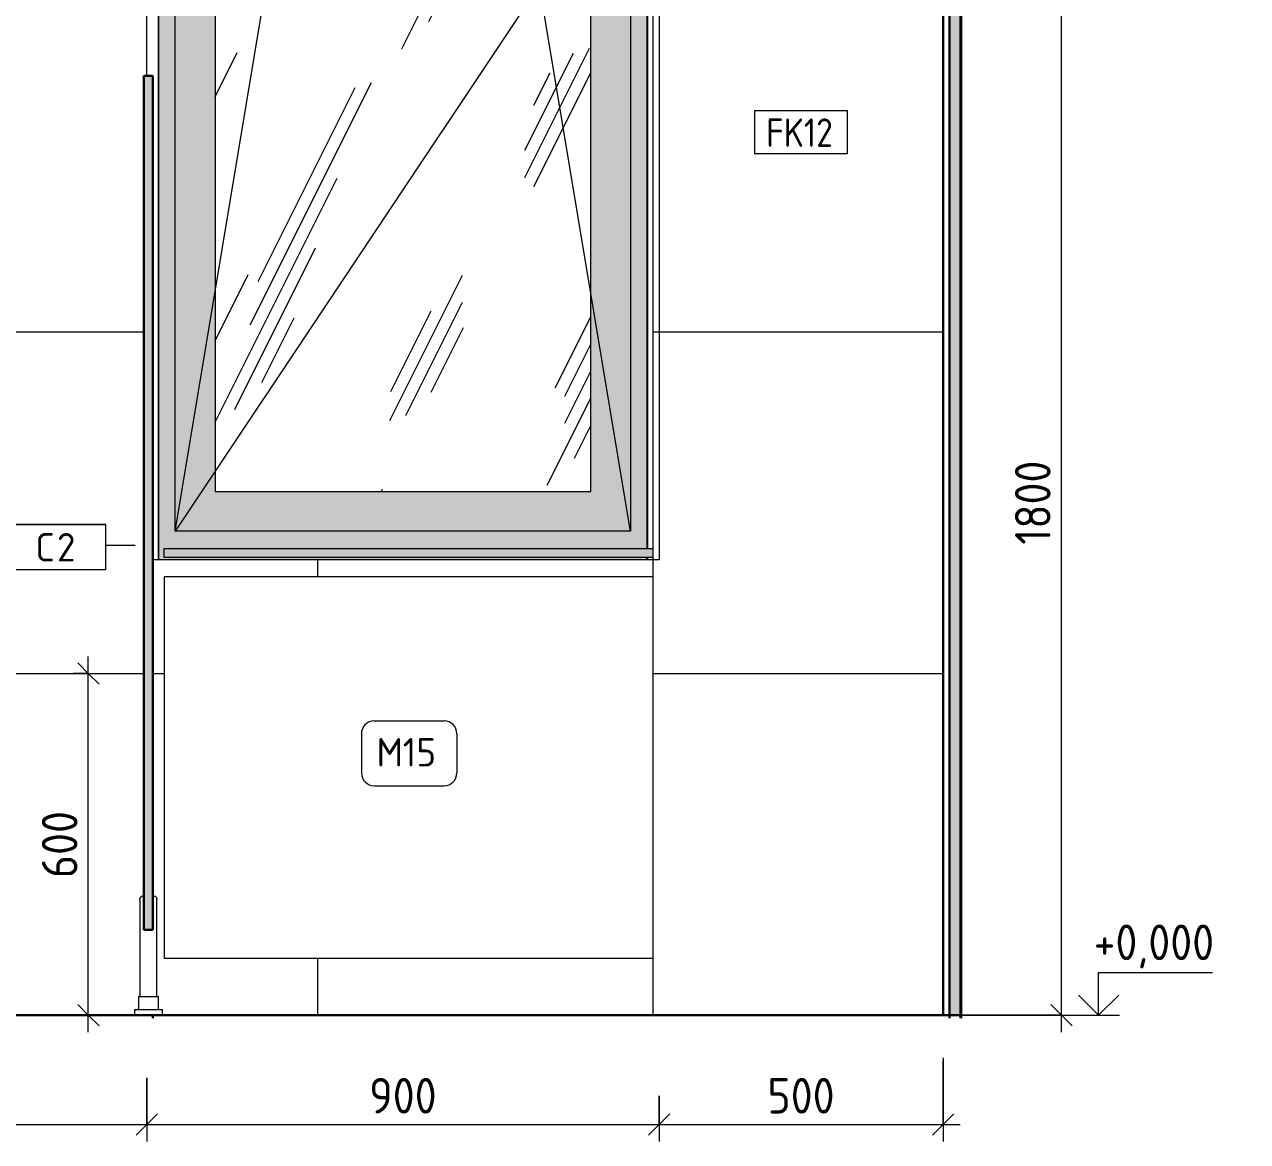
# Model space of a CAD drawing. Header units: millimetres. Extents: x 0 to 98412, y -2706 to 7916.
# Drawn here: x 83025 to 85173, y -222 to 1740 of the extents above; entities that cross this region are included whole.
import ezdxf

# ---------------------------------------------------------------- set-up
doc = ezdxf.new("R2010")
doc.units = ezdxf.units.MM
for name, color, linetype, lineweight in [('A-ANNO-DIMS', 7, 'Continuous', 9), ('A-ANNO-DIMS-25', 7, 'Continuous', 9), ('A-GENM', 7, 'Continuous', 9), ('A-GENM-1', 7, 'Continuous', 30), ('A-GENM-IDEN', 7, 'Continuous', 9), ('A-GLAZ', 7, 'Continuous', 9), ('A-WALL-IDEN', 7, 'Continuous', 9), ('A-WALL-PATT', 7, 'Continuous', 9), ('G-ANNO-DIMS', 7, 'Continuous', 9), ('G-ANNO-DIMS-1', 7, 'Continuous', 20), ('I-WALL', 7, 'Continuous', 9), ('Знаки', 7, 'Continuous', 9), ('Марки для знаков', 7, 'Continuous', 9)]:
    doc.layers.add(name, color=color, linetype=linetype, lineweight=lineweight)
for name, color, linetype, lineweight, true_color in [('A-FLOR-FNSH-2', 7, 'Continuous', 30, 0x3c3c3c), ('A-WALL-4', 7, 'Continuous', 30, 0x3c3c3c), ('A-WALL-5', 7, 'Continuous', 40, 0x3c3c3c), ('A-WALL-FNSH-3', 7, 'Continuous', 30, 0x3c3c3c), ('I-WALL-1', 7, 'Continuous', 9, 0x787878)]:
    doc.layers.add(name, color=color, linetype=linetype, lineweight=lineweight, true_color=true_color)
doc.styles.add('GOST Common_1', font='GOST_Common.ttf', dxfattribs={"height": 50})
doc.styles.add('GOST Common_2', font='GOST_Common.ttf', dxfattribs={"width": 0.9, "height": 50})
doc.styles.add('ISOCPEUR_1', font='isocpeur.ttf', dxfattribs={"width": 0.9, "height": 62.5})
doc.dimstyles.new('ISO-2_5_0_9К_БОЛЬШОЙ', dxfattribs={"dimscale": 304.8, "dimtxt": 62.248823, "dimasz": 0.123031, "dimexe": 0.098425, "dimexo": 0.246063, "dimgap": 0, "dimtad": 1, "dimdec": 0, "dimrnd": 10, "dimzin": 0, "dimdsep": 46, "dimtxsty": 'ISOCPEUR_1', "dimblk1": 'OBLIQUE', "dimblk2": 'OBLIQUE', "dimsah": 1, "dimcen": 0.09, "dimdle": 0.098425, "dimazin": 0, "dimtfac": 1, "dimtdec": 4, "dimtix": 1, "dimtmove": 0, "dimatfit": 3, "dimfxl": 1, "dimtvp": 1, "dimtolj": 1, "dimtzin": 0, "dimarcsym": 2})
doc.dimstyles.new('ISO-2_5_0_9К_БОЛЬШОЙ_округление', dxfattribs={"dimscale": 304.8, "dimtxt": 62.248823, "dimasz": 0.123031, "dimexe": 0.098425, "dimexo": 0, "dimgap": 0, "dimtad": 1, "dimdec": 0, "dimrnd": 10, "dimzin": 0, "dimdsep": 46, "dimtxsty": 'ISOCPEUR_1', "dimblk1": 'OBLIQUE', "dimblk2": 'OBLIQUE', "dimsah": 1, "dimcen": 0.09, "dimdle": 0.098425, "dimazin": 0, "dimtfac": 1, "dimtdec": 4, "dimtix": 1, "dimtmove": 0, "dimatfit": 3, "dimfxl": 1, "dimtvp": 1, "dimtolj": 1, "dimtzin": 0, "dimarcsym": 2})

# ---------------------------------------------------------------- blocks, each defined once
blk = doc.blocks.new('120_Окно_СКБ_1Ст - 120_Окно_СКБ_1Ст 900х2500_h_-20664874-Развертка 1_13-3')
at = {"layer": 'A-GLAZ'}
h = blk.add_hatch(color=256, dxfattribs=at)
h.paths.add_polyline_path([(-66537.3, 800), (-66181, 800), (-66181, 804), (-67029, 804), (-67029, 820), (-66181, 820), (-66181, 3280), (-67038.6, 3280), (-67038.6, 3300), (-67039, 3300), (-67039, 800), (-66537.4, 800)])
h.paths.add_polyline_path([(-66210, 850), (-67010, 850), (-67010, 3250), (-66210, 3250), (-66210, 920)])
h = blk.add_hatch(color=256, dxfattribs=at)
h.paths.add_polyline_path([(-67010, 850), (-66210, 850), (-66210, 3250), (-67010, 3250), (-67010, 966)])
h.paths.add_polyline_path([(-66490.6, 920), (-66940, 920), (-66940, 3180), (-66280, 3180), (-66280, 920), (-66318.4, 920)])
h.paths.add_polyline_path([(-66245, 1940.5), (-66254, 1940.8), (-66254.9, 1941.3), (-66255, 1941.6), (-66256.2, 2023.8), (-66257.1, 2025), (-66258.5, 2028.4), (-66259, 2032), (-66259, 2068), (-66258.5, 2071.6), (-66257.1, 2075), (-66254.9, 2077.9), (-66252, 2080.1), (-66248.6, 2081.5), (-66245, 2082), (-66241.4, 2081.5), (-66238, 2080.1), (-66235.1, 2077.9), (-66232.5, 2074), (-66231.5, 2071.6), (-66231, 2068), (-66231, 2032), (-66231.5, 2028.4), (-66232.9, 2025), (-66233.9, 2023.6), (-66234.3, 2000.4), (-66235.1, 1941.3), (-66236.1, 1940.7), (-66238, 1940.5), (-66244.6, 1940.5)])
h = blk.add_hatch(dxfattribs=at)
h.set_pattern_fill('FP_27', color=256, style=0, pattern_type=2)
h.set_pattern_definition([(63.435, (-66946.5, 31.75), (-255.58, 766.75), [317.5, -190.5, 317.5, -190.5, -403.9]), (63.435, (-66946.5, 31.75), (-255.58, 766.75), [-1016, 127, -276.9]), (63.435, (-66962.36, 47.6), (-255.58, 766.75), [254, -317.5, 190.5, -190.5, -467.4]), (63.435, (-66962.36, 47.6), (-255.58, 766.75), [-952.5, 222.25, -245.15]), (63.435, (-66962.36, 95.25), (-255.58, 766.75), [190.5, -381, 127, -190.5, -530.9]), (63.435, (-66962.36, 95.25), (-255.58, 766.75), [-889, 285.75, -245.15]), (63.435, (-66914.74, 47.6), (-255.58, 766.75), [190.5, -381, 158.75, -6404.65]), (63.435, (-66867.1, 95.25), (-255.58, 766.75), [95.25, -476.25, 63.5, -6499.9]), (63.435, (-66946.5, 174.6), (-255.58, 766.75), [63.5, -476.25, 63.5, -254, -562.65]), (63.435, (-66946.5, 174.6), (-255.58, 766.75), [-857.25, 158.75, -403.9]), (63.435, (-66660.74, 127), (-255.58, 766.75), [317.5, -476.25, 381, -251.5]), (63.435, (-66660.74, 79.4), (-255.58, 766.75), [444.5, -317.5, 476.25, -188]), (63.435, (-66629, 95.25), (-255.58, 766.75), [508, -254, 381, -276.9]), (63.435, (-66581.36, 142.9), (-255.58, 766.75), [317.5, -444.5, 254, -403.9]), (63.435, (-66629, 238.1), (-255.58, 766.75), [158.75, -635, 190.5, -435.65]), (63.435, (-66533.74, 190.5), (-255.58, 766.75), [127, -635, 127, -530.9])])
h.paths.add_polyline_path([(-66940, 920), (-66280, 920), (-66280, 3180), (-66940, 3180), (-66940, 966)])
for p, q in [((-67060, 1650), (-67060, 3300)), ((-66160, 3300), (-66160, 800)), ((-67010, 850), (-67010, 3250)), ((-67010, 850), (-66610, 3250)), ((-66210, 850), (-66610, 3250)), ((-66210, 3250), (-66210, 850)), ((-66940, 3180), (-66940, 920)), ((-66280, 920), (-66280, 3180)), ((-66255.5, 1981.7), (-67010, 850)), ((-66940, 920), (-66280, 920)), ((-66210, 850), (-67010, 850)), ((-66160, 800), (-67049, 800))]:
    blk.add_line(p, q, dxfattribs=at)
blk = doc.blocks.new('131_Сантехническая перегородка_Дверь_сдвиг_ - СД-1-30823593-Развертка 1_13-3')
at = {"layer": 'A-GENM'}
blk.add_hatch(color=256, dxfattribs=at).paths.add_polyline_path([(-67065, 150), (-67049, 150), (-67049, 1650), (-67065, 1650), (-67065, 176.8)])
for p, q in [((-67072.1, 202.9), (-67072.1, 32.9)), ((-67041.9, 32.9), (-67041.9, 202.9)), ((-67074.6, 32.9), (-67074.6, 10)), ((-67074.6, 32.9), (-67057, 32.9)), ((-67057, 32.9), (-67039.4, 32.9)), ((-67039.4, 10), (-67039.4, 32.9)), ((-67081.6, 10), (-67081.6, 0)), ((-67081.6, 10), (-67057, 10)), ((-67057, 10), (-67032.4, 10)), ((-67032.4, 0), (-67032.4, 10))]:
    blk.add_line(p, q, dxfattribs=at)
at = {"layer": 'A-GENM', "flags": 128}
for points in [[(-67072.1, 202.9), (-67072.1, 203.2), (-67072, 203.5), (-67072, 203.8), (-67072, 204.1), (-67071.9, 204.3), (-67071.9, 204.6), (-67071.8, 204.9), (-67071.7, 205.2), (-67071.6, 205.4), (-67071.5, 205.7), (-67071.4, 205.9), (-67071.3, 206.2), (-67071.1, 206.4), (-67071, 206.7), (-67070.8, 206.9), (-67070.7, 207.2), (-67070.5, 207.4), (-67070.3, 207.6), (-67070.1, 207.8), (-67069.9, 208), (-67069.7, 208.2), (-67069.5, 208.4), (-67069.3, 208.6), (-67069.1, 208.7), (-67068.8, 208.9), (-67068.6, 209), (-67068.3, 209.2), (-67068.1, 209.3), (-67067.8, 209.4), (-67067.6, 209.5), (-67067.3, 209.6), (-67067, 209.7), (-67066.8, 209.8), (-67066.5, 209.8), (-67066.2, 209.9), (-67065.9, 209.9), (-67065.6, 210), (-67065.4, 210), (-67065.1, 210), (-67065, 210)], [(-67049, 210), (-67048.7, 210), (-67048.4, 210), (-67048.2, 209.9), (-67047.9, 209.9), (-67047.6, 209.9), (-67047.3, 209.8), (-67047, 209.7), (-67046.8, 209.6), (-67046.5, 209.5), (-67046.2, 209.4), (-67046, 209.3), (-67045.7, 209.2), (-67045.5, 209.1), (-67045.2, 208.9), (-67045, 208.8), (-67044.8, 208.6), (-67044.6, 208.4), (-67044.3, 208.2), (-67044.1, 208.1), (-67043.9, 207.9), (-67043.7, 207.6), (-67043.6, 207.4), (-67043.4, 207.2), (-67043.2, 207), (-67043, 206.7), (-67042.9, 206.5), (-67042.8, 206.3), (-67042.6, 206), (-67042.5, 205.8), (-67042.4, 205.5), (-67042.3, 205.2), (-67042.2, 205), (-67042.2, 204.7), (-67042.1, 204.4), (-67042, 204.1), (-67042, 203.9), (-67042, 203.6), (-67041.9, 203.3), (-67041.9, 203), (-67041.9, 202.9)]]:
    blk.add_lwpolyline(points, dxfattribs=at)
at = {"layer": 'A-GENM-1'}
for p, q in [((-67049, 1650), (-67065, 1650)), ((-67065, 1650), (-67065, 150)), ((-67049, 150), (-67049, 1650)), ((-67065, 150), (-67049, 150))]:
    blk.add_line(p, q, dxfattribs=at)
blk = doc.blocks.new('Зашивка радиатора_ СУ - Зашивка радиатора  М15-33170478-Развертка 1_13-3')
at = {"layer": 'Знаки'}
blk.add_hatch(color=256, dxfattribs=at).paths.add_polyline_path([(-66576.8, 804), (-66171, 804), (-66171, 820), (-67029, 820), (-67029, 804), (-66619.8, 804)])
for p, q in [((-67029, 820), (-66171, 820)), ((-67029, 804), (-67029, 820)), ((-66171, 804), (-67029, 804)), ((-67029, 770), (-67029, 100)), ((-66171, 770), (-67029, 770)), ((-67029, 100), (-66171, 100))]:
    blk.add_line(p, q, dxfattribs=at)
blk = doc.blocks.new('Высотные отметки - Стрелка_Верх-17668718-Развертка 1_13-3')
at = {"layer": 'G-ANNO-DIMS'}
for p, q in [((-65244.2, 3475), (-65044.2, 3475)), ((-65244.2, 3400), (-65244.2, 3475)), ((-65282.1, 3400), (-65207.1, 3400))]:
    blk.add_line(p, q, dxfattribs=at)
at = {"layer": 'G-ANNO-DIMS-1'}
for q in [(-65279.5, 3435.4), (-65208.8, 3435.4)]:
    blk.add_line((-65244.2, 3400), q, dxfattribs=at)
blk = doc.blocks.new('DIMBLOCK44-Развертка 1_13-3')
at = {"layer": 'A-ANNO-DIMS-25'}
for p, q in [((83137.2, -30), (83137.2, 630)), ((83110.7, 600), (83167.2, 600)), ((83137.2, 600), (83110.7, 600)), ((83250.7, 0), (83107.2, 0)), ((83137.2, 0), (83250.7, 0))]:
    blk.add_line(p, q, dxfattribs=at)
at = {"layer": 'A-ANNO-DIMS-25', "lineweight": 20}
for p, q in [((83137.2, 600), (83118.5, 618.8)), ((83137.2, 600), (83156, 581.3)), ((83137.2, 0), (83118.5, 18.8)), ((83137.2, 0), (83156, -18.8))]:
    blk.add_line(p, q, dxfattribs=at)
at = {"layer": 'A-ANNO-DIMS-25', "color": 0, "insert": (83055.6, 240.7), "char_height": 62.5, "width": 142.215, "attachment_point": 1, "rotation": 90, "line_spacing_factor": 1.149209, "style": 'ISOCPEUR_1'}
blk.add_mtext('600', dxfattribs=at)
blk = doc.blocks.new('_Oblique')
at = {"color": 0, "linetype": 'ByBlock', "lineweight": -2}
blk.add_line((-0.5, -0.5), (0.5, 0.5), dxfattribs=at)
blk = doc.blocks.new('DIMBLOCK45-Развертка 1_13-3')
at = {"layer": 'A-ANNO-DIMS-25', "lineweight": 20}
for p, q in [((84846.6, 1800), (84827.8, 1818.8)), ((84846.6, 1800), (84865.3, 1781.2)), ((84846.6, 0), (84827.8, 18.8)), ((84846.6, 0), (84865.3, -18.8))]:
    blk.add_line(p, q, dxfattribs=at)
at = {"layer": 'A-ANNO-DIMS-25'}
for p, q in [((84637.2, 1800), (84876.6, 1800)), ((84846.6, 1800), (84637.2, 1800)), ((84846.6, -30), (84846.6, 1800)), ((84649.7, 0), (84876.6, 0)), ((84846.6, 0), (84649.7, 0))]:
    blk.add_line(p, q, dxfattribs=at)
at = {"layer": 'A-ANNO-DIMS-25', "color": 0, "insert": (84764.9, 826.4), "char_height": 62.5, "width": 176.691, "attachment_point": 1, "rotation": 90, "line_spacing_factor": 1.149209, "style": 'ISOCPEUR_1'}
blk.add_mtext('1800', dxfattribs=at)
blk = doc.blocks.new('Mark Reiling - Mark Reiling-26174330-Развертка 1_13-3')
at = {"layer": 'A-GENM-IDEN'}
for p, q in [((-67305.3, 861.9), (-67305.3, 783.1)), ((-67305.3, 861.9), (-67131.8, 861.9)), ((-67131.8, 861.9), (-67305.3, 861.9)), ((-67305.3, 861.9), (-67305.3, 783.1)), ((-67131.8, 783.1), (-67131.8, 861.9)), ((-67131.8, 783.1), (-67131.8, 861.9)), ((-67305.3, 783.1), (-67131.8, 783.1)), ((-67305.3, 783.1), (-67131.8, 783.1))]:
    blk.add_line(p, q, dxfattribs=at)
blk = doc.blocks.new('DIMBLOCK47-Развертка 1_13-3')
at = {"layer": 'A-ANNO-DIMS-25'}
for p, q in [((81945.7, -75), (81945.7, -222)), ((81945.7, -192), (81945.7, -80)), ((83239.7, -110), (83239.7, -222)), ((83239.7, -192), (83239.7, -110)), ((81915.7, -192), (83239.7, -192))]:
    blk.add_line(p, q, dxfattribs=at)
at = {"layer": 'A-ANNO-DIMS-25', "lineweight": 20}
for p, q in [((81945.7, -192), (81927, -210.7)), ((81945.7, -192), (81964.5, -173.2)), ((83239.7, -192), (83221, -210.7)), ((83239.7, -192), (83258.5, -173.2))]:
    blk.add_line(p, q, dxfattribs=at)
at = {"layer": 'A-ANNO-DIMS-25', "color": 0, "insert": (82519.1, -110.3), "char_height": 62.5, "width": 176.691, "attachment_point": 1, "line_spacing_factor": 1.149209, "style": 'ISOCPEUR_1'}
blk.add_mtext('1290', dxfattribs=at)
blk = doc.blocks.new('DIMBLOCK48-Развертка 1_13-3')
at = {"layer": 'A-ANNO-DIMS-25'}
for p, q in [((83239.7, -110), (83239.7, -222)), ((83239.7, -192), (83239.7, -110)), ((84139.7, -141.5), (84139.7, -222)), ((84139.7, -192), (84139.7, -141.5)), ((83239.7, -192), (84139.7, -192))]:
    blk.add_line(p, q, dxfattribs=at)
at = {"layer": 'A-ANNO-DIMS-25', "lineweight": 20}
for p, q in [((83239.7, -192), (83221, -210.7)), ((83239.7, -192), (83258.5, -173.2)), ((84139.7, -192), (84121, -210.7)), ((84139.7, -192), (84158.5, -173.2))]:
    blk.add_line(p, q, dxfattribs=at)
at = {"layer": 'A-ANNO-DIMS-25', "color": 0, "insert": (83630.5, -110.3), "char_height": 62.5, "width": 142.215, "attachment_point": 1, "line_spacing_factor": 1.149209, "style": 'ISOCPEUR_1'}
blk.add_mtext('900', dxfattribs=at)
blk = doc.blocks.new('DIMBLOCK49-Развертка 1_13-3')
at = {"layer": 'A-ANNO-DIMS-25'}
for p, q in [((84638.7, -75), (84638.7, -222)), ((84638.7, -192), (84638.7, -80)), ((84139.7, -141.5), (84139.7, -222)), ((84139.7, -192), (84139.7, -141.5)), ((84139.7, -192), (84668.7, -192))]:
    blk.add_line(p, q, dxfattribs=at)
at = {"layer": 'A-ANNO-DIMS-25', "lineweight": 20}
for p, q in [((84139.7, -192), (84121, -210.7)), ((84139.7, -192), (84158.5, -173.2)), ((84638.7, -192), (84620, -210.7)), ((84638.7, -192), (84657.5, -173.2))]:
    blk.add_line(p, q, dxfattribs=at)
at = {"layer": 'A-ANNO-DIMS-25', "color": 0, "insert": (84330, -110.3), "char_height": 62.5, "width": 142.215, "attachment_point": 1, "line_spacing_factor": 1.149209, "style": 'ISOCPEUR_1'}
blk.add_mtext('500', dxfattribs=at)
blk = doc.blocks.new('М_стена_0001 - Типоразмер_без рамки-25382661-Развертка 1_13-3')
at = {"layer": 'A-WALL-IDEN'}
for p, q in [((-67629.2, 2638.1), (-67792.5, 2638.1)), ((-67792.5, 2638.1), (-67792.5, 2563.1)), ((-67629.2, 2563.1), (-67629.2, 2638.1)), ((-67792.5, 2563.1), (-67629.2, 2563.1))]:
    blk.add_line(p, q, dxfattribs=at)
blk = doc.blocks.new('Марка_Знаки - В прямоуг_Наименование краткое-30718135-Развертка 1_13-3')
at = {"layer": 'Марки для знаков'}
for p, q in [((-67740.4, 516.9), (-67617.6, 516.9)), ((-67762.9, 494.4), (-67762.9, 425.4)), ((-67595.1, 494.4), (-67595.1, 425.6)), ((-67740.5, 403.1), (-67617.6, 403.1))]:
    blk.add_line(p, q, dxfattribs=at)
for centre, radius, start, end in [((-67740.4, 494.4), 22.5, 90, 180), ((-67617.6, 494.4), 22.5, 0, 90), ((-67740.5, 425.4), 22.3, 180, 270), ((-67617.6, 425.6), 22.5, 270, 0)]:
    blk.add_arc(centre, radius, start, end, dxfattribs=at)

msp = doc.modelspace()

# ---------------------------------------------------------------- hatches: boundary and pattern name
at = {"layer": 'A-WALL-PATT'}
h = msp.add_hatch(dxfattribs=at)
h.set_pattern_fill('FP_30', color=256, style=0, pattern_type=2)
h.set_pattern_definition([(90, (84739.74, 0), (-600, 4e-14), []), (180, (84739.74, 0), (-7e-14, -600), [])])
h.paths.add_polyline_path([(83809.1, 0), (84128.7, 0), (84128.7, 100), (83270.7, 100), (83270.7, 770), (84128.7, 770), (84128.7, 800), (83250.7, 800), (83250.8, 210), (83255, 208.4), (83255.9, 207.6), (83257.2, 205.7), (83257.8, 202.9), (83257.8, 32.9), (83260.3, 32.9), (83260.3, 10), (83267.3, 10), (83267.3, 0), (83725.8, 0)])
h.paths.add_polyline_path([(82948, 0), (83218.1, 0), (83218.1, 10), (83225.2, 10), (83225.2, 32.9), (83227.7, 32.9), (83227.7, 202.9), (83228.6, 206.1), (83229.6, 207.6), (83229.8, 208), (83232.3, 209.3), (83234.7, 210), (83234.7, 1650), (83239.7, 1650), (83239.7, 1800), (81945.7, 1800), (81945.7, 790), (81975.7, 790), (81975.7, 795), (81976.5, 797.6), (81979.2, 799.6), (81980.7, 800), (82006.4, 799.8), (82008.3, 799.2), (82010.1, 797.4), (82010.7, 794.1), (82010.7, 790), (82075.7, 790), (82075.7, 750), (82082.9, 480.3), (82085.2, 400), (82339.6, 400), (82339.6, 600), (82423.3, 600.2), (82423.5, 603.5), (82424.8, 608.1), (82427, 612.4), (82427.5, 613.2), (82431.3, 617.2), (82433.4, 618.7), (82435.5, 620), (82440.7, 621.9), (82445.7, 622.5), (82452.7, 621.4), (82455.2, 620.5), (82455.2, 667.4), (82574.2, 667.4), (82574.2, 607.5), (82583.2, 607.5), (82583.2, 609.5), (82586.7, 609.5), (82586.9, 607.3), (82588.4, 604.4), (82588.9, 602.7), (82589.2, 600), (82939.7, 600), (82939.7, 0)])
h.paths.add_polyline_path([(81945.7, 1.4), (82015.9, 20.2), (82029.4, 263.5), (81995.7, 272.7), (81995.7, 380), (81945.7, 380), (81945.7, 6.7)])
h = msp.add_hatch(dxfattribs=at)
h.set_pattern_fill('FP_29', color=256, style=0, pattern_type=2)
h.set_pattern_definition([(90, (84659.74, 0), (-600, 4e-14), []), (180, (84659.74, 0), (-7e-14, -600), [])])
h.paths.add_polyline_path([(84153.5, 0), (84638.7, 0), (84638.7, 1800), (84128.7, 1800), (84128.7, 0), (84139.7, 0)])
at = {"layer": 'I-WALL'}
h = msp.add_hatch(color=256, dxfattribs=at)
h.paths.add_polyline_path([(84669.7, -0.1), (84669.7, 0), (84649.7, -0.1)])
h.paths.add_polyline_path([(84389.7, 3450), (84649.7, 3450), (84649.7, 3470), (84669.7, 3470), (84669.7, 3880), (84139.7, 3880), (84139.7, 3450)])
msp.add_hatch(color=256, dxfattribs=at).paths.add_polyline_path([(83259.7, 800), (83260.7, 800), (83260.7, 3300), (83259.7, 3300), (83259.7, 801.7)])
h = msp.add_hatch(color=256, dxfattribs=at)
h.paths.add_polyline_path([(84118.7, 800), (84119.7, 800), (84119.7, 804), (84118.7, 804)])
h.paths.add_polyline_path([(84118.7, 820), (84119.7, 820), (84119.7, 3300), (84119.1, 3300), (84119.1, 3280), (84118.7, 3280), (84118.7, 821)])
at = {"layer": 'I-WALL-1'}
h = msp.add_hatch(dxfattribs=at)
h.set_pattern_fill('FP_26', color=256, style=0, pattern_type=2)
h.set_pattern_definition([(45, (83289.753, 0), (-14.25598, 14.25598), []), (45, (83304.01, 0), (-14.25598, 14.25598), [25.202, -5.04, 0.8382, -4.202])])
h.paths.add_polyline_path([(84670.2, -5.4), (84670.2, 3880), (84669.7, 3880), (84669.7, -5.4)])
h = msp.add_hatch(dxfattribs=at)
h.set_pattern_fill('FP_28', color=256, style=0, pattern_type=2)
h.set_pattern_definition([(0, (83289.753, 0), (30.48, 7.62), [2.515, -20.345, 2.515, -20.345, -121.92]), (0, (83289.753, 0), (30.48, 7.62), [-45.72, 2.515, -43.205, 2.515, -20.345, -53.34]), (0, (83289.753, 0), (30.48, 7.62), [-114.3, 2.515, -12.725, 2.515, -35.585]), (120, (83301.183, 3.81), (-21.839114, 22.586454), [2.515, -20.345, 2.515, -20.345, -121.92]), (120, (83301.183, 3.81), (-21.839114, 22.586454), [-45.72, 2.515, -43.205, 2.515, -20.345, -53.34]), (120, (83301.183, 3.81), (-21.839114, 22.586454), [-114.3, 2.515, -12.725, 2.515, -35.585]), (240, (83304.993, 19.05), (-8.640886, -30.206454), [2.515, -20.345, 2.515, -20.345, -121.92]), (240, (83304.993, 19.05), (-8.640886, -30.206454), [-45.72, 2.515, -43.205, 2.515, -20.345, -53.34]), (240, (83304.993, 19.05), (-8.640886, -30.206454), [-114.3, 2.515, -12.725, 2.515, -35.585])])
h.paths.add_polyline_path([(84649.7, 0), (84669.7, 0), (84669.7, 3470), (84649.7, 3470), (84649.7, 480.3)])

# ---------------------------------------------------------------- linework, layer by layer
at = {"layer": 'A-FLOR-FNSH-2'}
for p, q in [((84638.7, 0), (82738.9, 0)), ((83250.7, 0), (83250.7, -5.4)), ((84649.7, -5.4), (84649.7, 0)), ((84670.2, -0.1), (82738.5, -0.1))]:
    msp.add_line(p, q, dxfattribs=at)
at = {"layer": 'A-GENM-IDEN'}
msp.add_line((83219.3, 825), (83167.9, 825), dxfattribs=at)
at = {"layer": 'A-WALL-4'}
for p, q in [((84669.7, 0), (84669.7, 3470)), ((84649.7, 0), (84669.7, 0))]:
    msp.add_line(p, q, dxfattribs=at)
at = {"layer": 'A-WALL-5'}
msp.add_line((84669.7, 3880), (84669.7, -5.4), dxfattribs=at)
at = {"layer": 'A-WALL-FNSH-3'}
for p, q in [((84649.7, 0), (84649.7, 3400)), ((84638.7, 1800), (84638.7, 0)), ((84638.7, 0), (84649.7, 0))]:
    msp.add_line(p, q, dxfattribs=at)
at = {"layer": 'G-ANNO-DIMS'}
for p, q in [((84383.4, 0), (84765.1, 0)), ((84765.1, 0), (84911.7, 0))]:
    msp.add_line(p, q, dxfattribs=at)
at = {"layer": 'I-WALL'}
for p, q in [((83259.7, 3300), (83259.7, 800)), ((83260.7, 3300), (83260.7, 800)), ((84118.7, 820), (84118.7, 3300)), ((84119.7, 820), (84119.7, 3300)), ((83239.7, 1650), (83239.7, 1800)), ((84128.7, 1800), (84128.7, 0)), ((84128.7, 800), (83250.7, 800)), ((84118.7, 800), (84118.7, 804)), ((84119.7, 800), (84119.7, 804))]:
    msp.add_line(p, q, dxfattribs=at)

# ---------------------------------------------------------------- block references
at = {"layer": 'A-GENM'}
msp.add_blockref('131_Сантехническая перегородка_Дверь_сдвиг_ - СД-1-30823593-Развертка 1_13-3', (150299.7, 0), dxfattribs=at)
at = {"layer": 'A-GENM-IDEN'}
msp.add_blockref('Mark Reiling - Mark Reiling-26174330-Развертка 1_13-3', (150299.7, 0), dxfattribs=at)
at = {"layer": 'A-GLAZ'}
msp.add_blockref('120_Окно_СКБ_1Ст - 120_Окно_СКБ_1Ст 900х2500_h_-20664874-Развертка 1_13-3', (150299.7, 0), dxfattribs=at)
at = {"layer": 'A-WALL-IDEN'}
msp.add_blockref('М_стена_0001 - Типоразмер_без рамки-25382661-Развертка 1_13-3', (152099.9, -1049.3), dxfattribs=at)
at = {"layer": 'G-ANNO-DIMS'}
msp.add_blockref('Высотные отметки - Стрелка_Верх-17668718-Развертка 1_13-3', (150155.8, -3400), dxfattribs=at)
at = {"layer": 'Знаки'}
msp.add_blockref('Зашивка радиатора_ СУ - Зашивка радиатора  М15-33170478-Развертка 1_13-3', (150299.7, 0), dxfattribs=at)
at = {"layer": 'Марки для знаков'}
msp.add_blockref('Марка_Знаки - В прямоуг_Наименование краткое-30718135-Развертка 1_13-3', (151379.7, 0), dxfattribs=at)

# ---------------------------------------------------------------- texts
at = {"layer": 'A-GENM-IDEN', "char_height": 50, "width": 44.093, "attachment_point": 1, "style": 'GOST Common_1'}
for s, insert in [('\\fGOST Common|b0|i0|c204|p34|;С', (83045.6, 846.9)), ('\\fGOST Common|b0|i0|c204|p34|;2', (83082, 846.9))]:
    msp.add_mtext(s, dxfattribs=dict(at, insert=insert))
at = {"layer": 'A-WALL-IDEN', "insert": (84327.9, 1575.2), "char_height": 50, "width": 151.519, "attachment_point": 1, "style": 'GOST Common_2'}
msp.add_mtext('FK12', dxfattribs=at)
at = {"layer": 'Марки для знаков', "char_height": 50, "attachment_point": 1, "style": 'GOST Common_1'}
for s, insert, width in [('\\fGOST Common|b0|i0|c204|p34|;М', (83643.2, 486.8), 56.118), ('15', (83689.5, 486.8), 74.156)]:
    msp.add_mtext(s, dxfattribs=dict(at, insert=insert, width=width))

# ---------------------------------------------------------------- dimensions: what is measured, and where the dimension line sits
at = {"layer": 'A-ANNO-DIMS'}
for base, p1, p2, override, picture, middle in [((84846.6, 1800), (84649.7, 0), (84637.2, 1800), {"dimpost": '<>', "dimfxl": 1800.043402}, 'DIMBLOCK45-Развертка 1_13-3', (84815.3, 900)), ((83137.2, 600), (83250.7, 0), (83110.7, 600), {"dimpost": '<>', "dimfxl": 616.124413}, 'DIMBLOCK44-Развертка 1_13-3', (83106, 300))]:
    dim = msp.add_linear_dim(base=base, p1=p1, p2=p2, angle=90, dimstyle='ISO-2_5_0_9К_БОЛЬШОЙ_округление', override=override, dxfattribs=at)
    dim.commit()
    dim.dimension.update_dxf_attribs({"geometry": picture, "text_midpoint": middle})
for base, p1, p2, override, picture, middle in [((83239.7, -192), (81945.7, 0), (83239.7, -35), {"dimpost": '<>', "dimfxl": 1294.472728}, 'DIMBLOCK47-Развертка 1_13-3', (82592.7, -160.7)), ((84638.7, -192), (84139.7, -66.5), (84638.7, 0), {"dimpost": '<>', "dimfxl": 503.408972}, 'DIMBLOCK49-Развертка 1_13-3', (84389.2, -160.7)), ((84139.7, -192), (83239.7, -35), (84139.7, -66.5), {"dimpost": '<>', "dimfxl": 900.551031}, 'DIMBLOCK48-Развертка 1_13-3', (83689.7, -160.7))]:
    dim = msp.add_linear_dim(base=base, p1=p1, p2=p2, dimstyle='ISO-2_5_0_9К_БОЛЬШОЙ', override=override, dxfattribs=at)
    dim.commit()
    dim.dimension.update_dxf_attribs({"geometry": picture, "text_midpoint": middle})

# ---------------------------------------------------------------- next in the draw order: texts
at = {"layer": 'G-ANNO-DIMS', "insert": (84903, 159.2), "char_height": 62.5, "width": 254.705, "attachment_point": 1, "line_spacing_factor": 1.149209, "style": 'ISOCPEUR_1', "bg_fill": 3, "box_fill_scale": 1.25, "bg_fill_color": 256, "bg_fill_true_color": 13158600, "bg_fill_transparency": 0}
msp.add_mtext('+0,000', dxfattribs=at)

doc.saveas('drawing.dxf')
